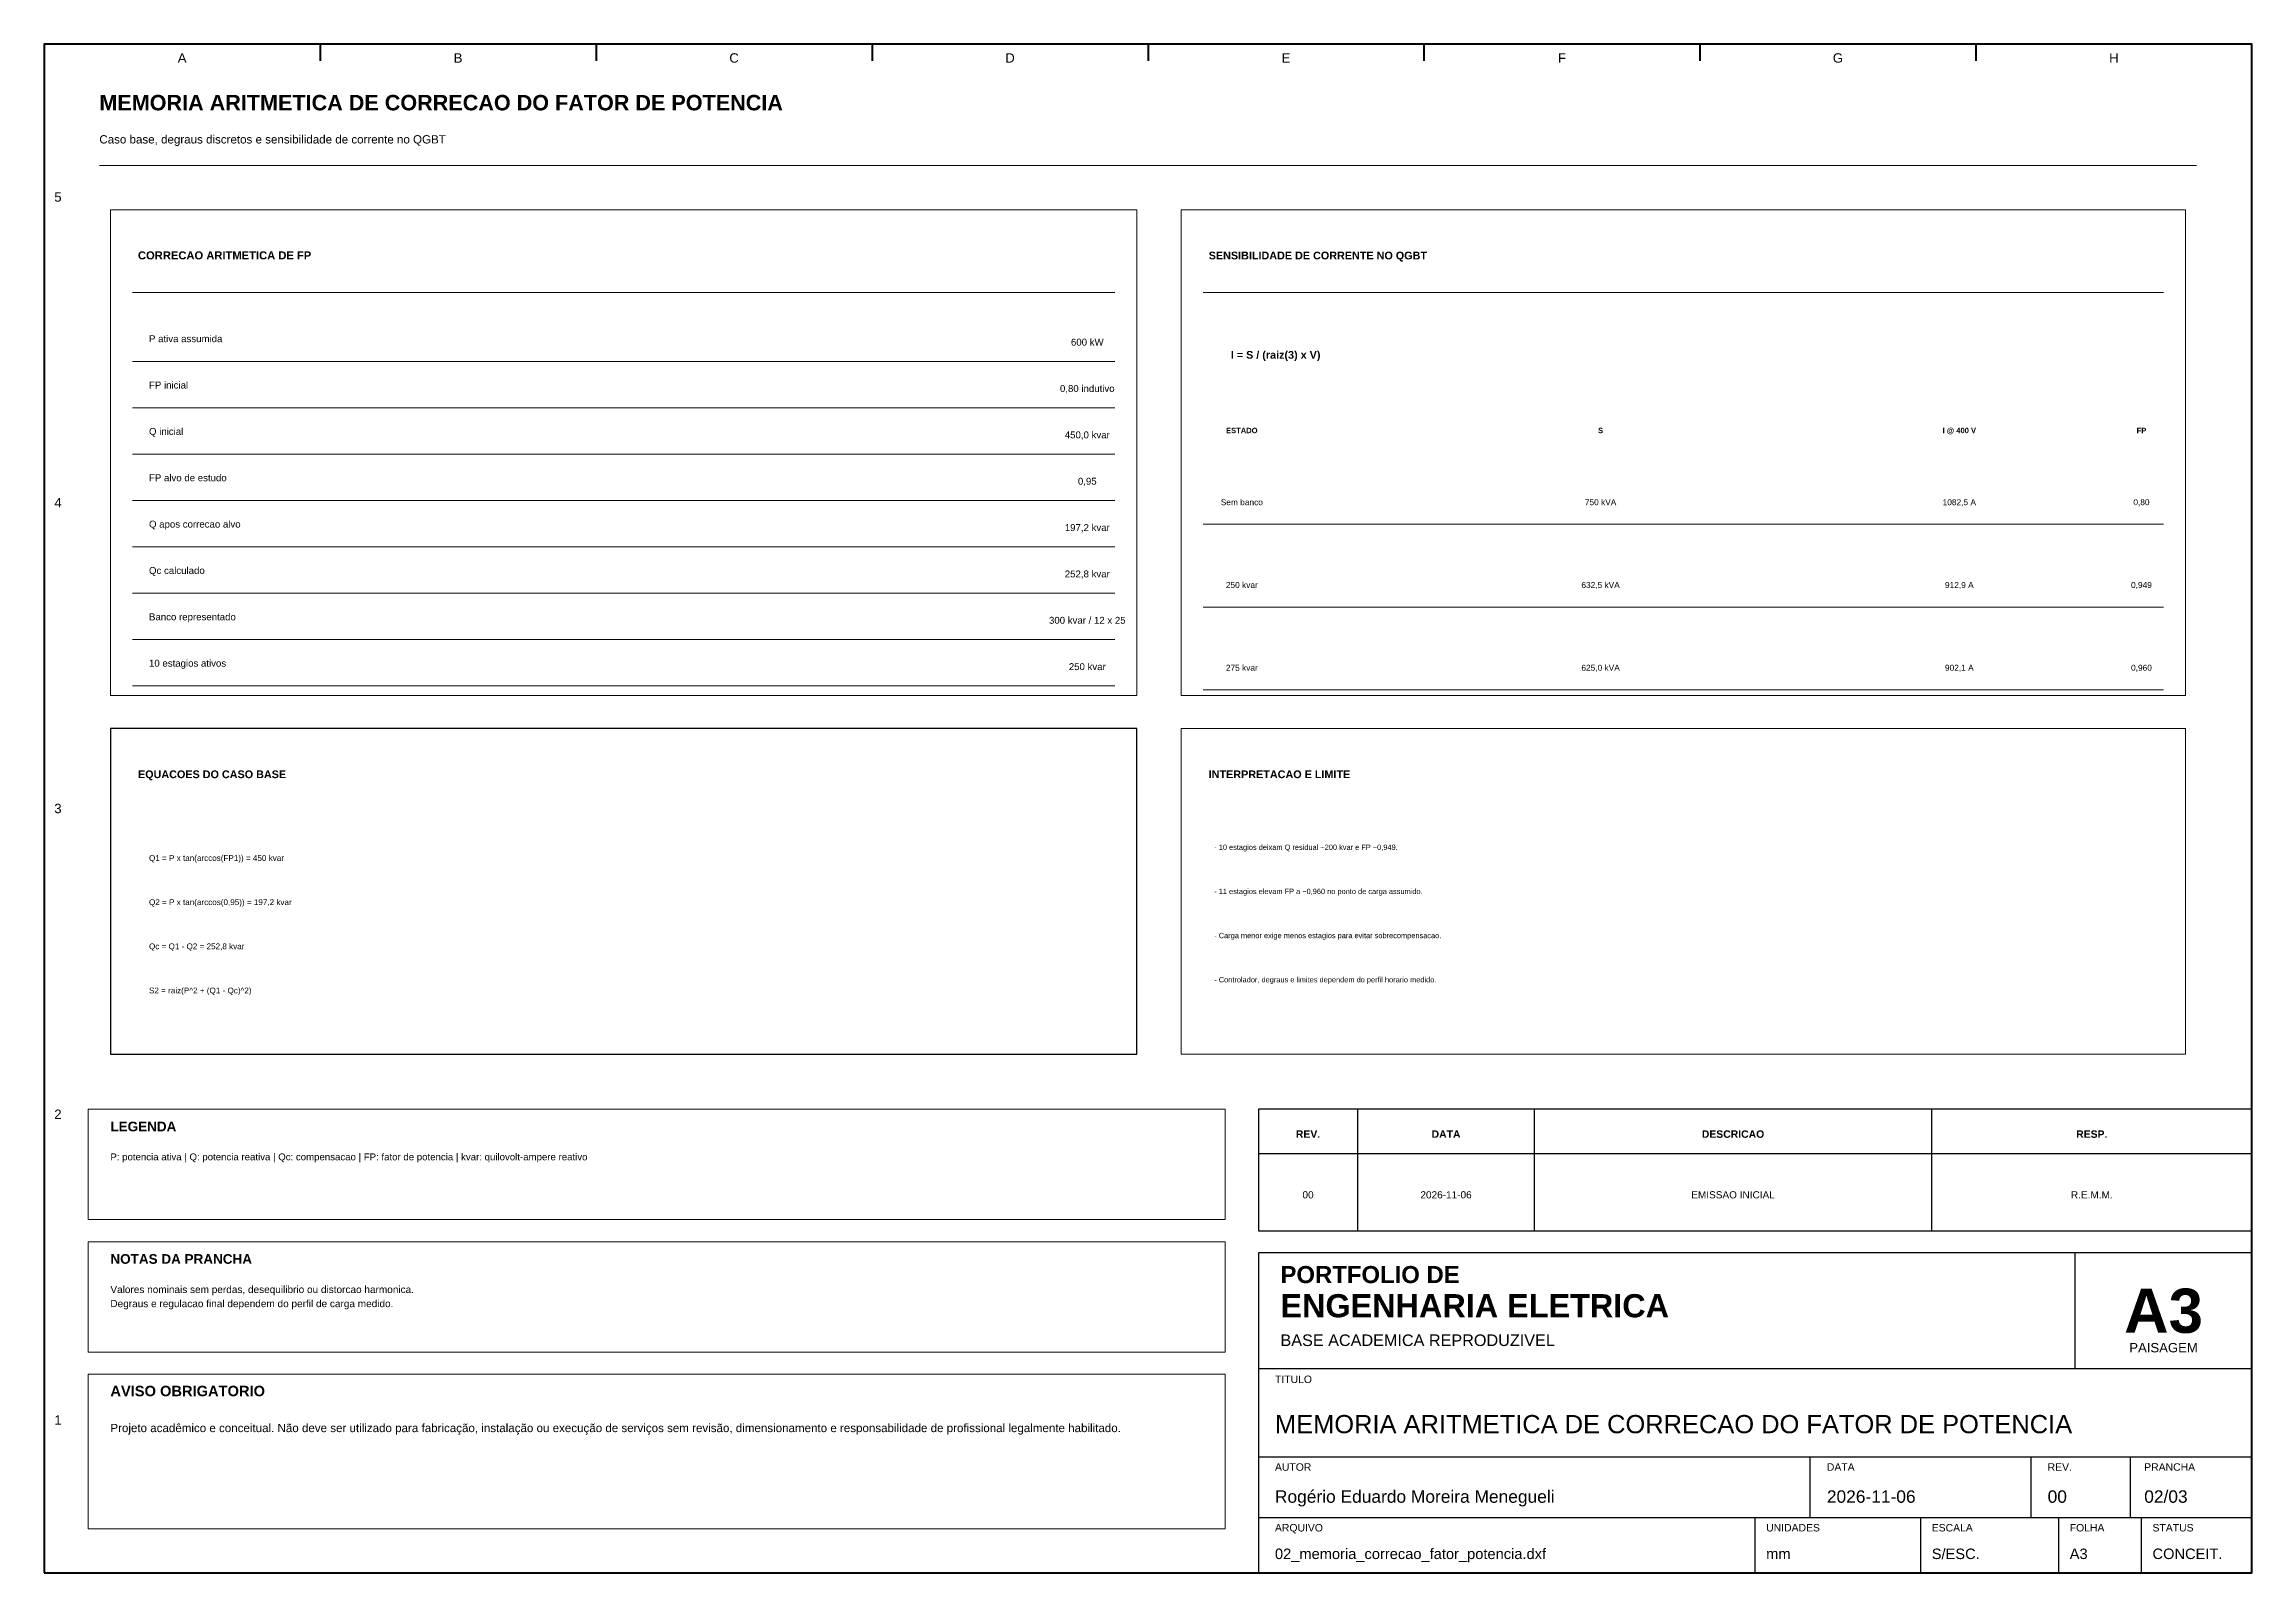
# Model space of a CAD drawing. Header units: millimetres. Extents: x 10 to 410, y 10 to 287.
import ezdxf
from ezdxf.enums import TextEntityAlignment as Align

# ---------------------------------------------------------------- set-up
doc = ezdxf.new("R2010")
doc.units = ezdxf.units.MM
for name, color, linetype, lineweight in [('00_MOLDURA', 7, 'CONTINUOUS', 50), ('01_CARIMBO', 7, 'CONTINUOUS', 25), ('02_TEXTO', 7, 'CONTINUOUS', 18), ('03_COTAS', 4, 'CONTINUOUS', 18), ('05_POTENCIA', 1, 'CONTINUOUS', 50), ('07_INSTRUMENTACAO', 6, 'CONTINUOUS', 25), ('12_LEGENDA', 7, 'CONTINUOUS', 18), ('13_NOTAS', 7, 'CONTINUOUS', 18)]:
    doc.layers.add(name, color=color, linetype=linetype, lineweight=lineweight)
doc.styles.add('PORTFOLIO_TEXTO', font='arial.ttf')
doc.styles.add('PORTFOLIO_TITULO', font='arialbd.ttf', dxfattribs={"width": 0.92})

# ---------------------------------------------------------------- blocks, each defined once
blk = doc.blocks.new('CARIMBO_A3')
at = {"layer": '01_CARIMBO'}
for p, q in [((148, 37), (148, 58)), ((0, 37), (180, 37)), ((0, 21), (180, 21)), ((100, 10), (100, 21)), ((140, 10), (140, 21)), ((158, 10), (158, 21)), ((0, 10), (180, 10)), ((90, 0), (90, 10)), ((120, 0), (120, 10)), ((145, 0), (145, 10)), ((160, 0), (160, 10))]:
    blk.add_line(p, q, dxfattribs=at)
blk.add_lwpolyline([(0, 0), (180, 0), (180, 58), (0, 58)], close=True, dxfattribs=at)
at = {"layer": '01_CARIMBO', "style": 'PORTFOLIO_TEXTO'}
for s, p in [('TITULO', (3, 34.4)), ('AUTOR', (3, 18.5)), ('DATA', (103, 18.5)), ('REV.', (143, 18.5)), ('PRANCHA', (160.5, 18.5)), ('ARQUIVO', (3, 7.5)), ('UNIDADES', (92, 7.5)), ('ESCALA', (122, 7.5)), ('FOLHA', (147, 7.5)), ('STATUS', (162, 7.5))]:
    blk.add_text(s, height=1.35, dxfattribs=at).set_placement(p)
at = {"layer": '02_TEXTO'}
for s, height, style, p in [('PORTFOLIO DE', 3.1, 'PORTFOLIO_TITULO', (4, 52.5)), ('ENGENHARIA ELETRICA', 4.2, 'PORTFOLIO_TITULO', (4, 46.3)), ('BASE ACADEMICA REPRODUZIVEL', 2.1, 'PORTFOLIO_TEXTO', (4, 41.1))]:
    blk.add_text(s, height=height, dxfattribs=dict(at, style=style)).set_placement(p)
for s, height, style, p in [('A3', 8, 'PORTFOLIO_TITULO', (164, 47.5)), ('PAISAGEM', 1.7, 'PORTFOLIO_TEXTO', (164, 40.8))]:
    blk.add_text(s, height=height, dxfattribs=dict(at, style=style)).set_placement(p, align=Align.MIDDLE_CENTER)
at = {"layer": '02_TEXTO', "style": 'PORTFOLIO_TEXTO'}
for tag, p, height in [('TITULO', (3, 25.3), 3.3), ('AUTOR', (3, 12.7), 2.25), ('DATA', (103, 12.7), 2.25), ('REVISAO', (143, 12.7), 2.25), ('PRANCHA', (160.5, 12.7), 2.25), ('ARQUIVO', (3, 2.5), 1.9), ('UNIDADES', (92, 2.5), 1.9), ('ESCALA', (122, 2.5), 1.9), ('FOLHA', (147, 2.5), 1.9), ('STATUS', (162, 2.5), 1.9)]:
    blk.add_attdef(tag, p, '', height=height, dxfattribs=at)

msp = doc.modelspace()

# ---------------------------------------------------------------- linework, layer by layer
at = {"layer": '00_MOLDURA'}
for p, q in [((60, 287), (60, 284)), ((110, 287), (110, 284)), ((160, 287), (160, 284)), ((210, 287), (210, 284)), ((260, 287), (260, 284)), ((310, 287), (310, 284)), ((360, 287), (360, 284))]:
    msp.add_line(p, q, dxfattribs=at)
msp.add_lwpolyline([(10, 10), (410, 10), (410, 287), (10, 287)], close=True, dxfattribs=at)
at = {"layer": '01_CARIMBO'}
for p, q in [((248, 72), (248, 94)), ((280, 72), (280, 94)), ((352, 72), (352, 94)), ((230, 86), (410, 86))]:
    msp.add_line(p, q, dxfattribs=at)
msp.add_lwpolyline([(230, 72), (410, 72), (410, 94), (230, 94)], close=True, dxfattribs=at)
at = {"layer": '03_COTAS'}
for p, q in [((20, 265), (400, 265)), ((26, 229.5), (204, 229.5)), ((26, 221.1), (204, 221.1)), ((26, 212.7), (204, 212.7)), ((26, 204.3), (204, 204.3)), ((220, 200), (394, 200)), ((26, 195.9), (204, 195.9)), ((26, 187.5), (204, 187.5)), ((220, 185), (394, 185)), ((26, 179.1), (204, 179.1)), ((26, 170.7), (204, 170.7)), ((220, 170), (394, 170))]:
    msp.add_line(p, q, dxfattribs=at)
at = {"layer": '07_INSTRUMENTACAO'}
msp.add_lwpolyline([(22, 104), (208, 104), (208, 163), (22, 163)], close=True, dxfattribs=at)
at = {"layer": '12_LEGENDA'}
for p, q in [((26, 242), (204, 242)), ((220, 242), (394, 242))]:
    msp.add_line(p, q, dxfattribs=at)
for points in [[(22, 169), (208, 169), (208, 257), (22, 257)], [(216, 169), (398, 169), (398, 257), (216, 257)], [(18, 74), (224, 74), (224, 94), (18, 94)]]:
    msp.add_lwpolyline(points, close=True, dxfattribs=at)
at = {"layer": '13_NOTAS'}
for points in [[(216, 104), (398, 104), (398, 163), (216, 163)], [(18, 50), (224, 50), (224, 70), (18, 70)], [(18, 18), (224, 18), (224, 46), (18, 46)]]:
    msp.add_lwpolyline(points, close=True, dxfattribs=at)

# ---------------------------------------------------------------- block references
at = {"layer": '01_CARIMBO'}
msp.add_blockref('CARIMBO_A3', (230, 10), dxfattribs=at).add_auto_attribs({'TITULO': 'MEMORIA ARITMETICA DE CORRECAO DO FATOR DE POTENCIA', 'AUTOR': 'Rogério Eduardo Moreira Menegueli', 'DATA': '2026-11-06', 'REVISAO': '00', 'PRANCHA': '02/03', 'ARQUIVO': '02_memoria_correcao_fator_potencia.dxf', 'UNIDADES': 'mm', 'ESCALA': 'S/ESC.', 'FOLHA': 'A3', 'STATUS': 'CONCEIT.'})

# ---------------------------------------------------------------- texts
at = {"layer": '00_MOLDURA', "style": 'PORTFOLIO_TEXTO'}
for s, p in [('A', (35, 284.5)), ('B', (85, 284.5)), ('C', (135, 284.5)), ('D', (185, 284.5)), ('E', (235, 284.5)), ('F', (285, 284.5)), ('G', (335, 284.5)), ('H', (385, 284.5)), ('5', (12.5, 259.3)), ('4', (12.5, 203.9)), ('3', (12.5, 148.5)), ('2', (12.5, 93.1)), ('1', (12.5, 37.7))]:
    msp.add_text(s, height=1.7, dxfattribs=at).set_placement(p, align=Align.MIDDLE_CENTER)
at = {"layer": '01_CARIMBO', "style": 'PORTFOLIO_TITULO'}
for s, p in [('REV.', (239, 89.5)), ('DATA', (264, 89.5)), ('DESCRICAO', (316, 89.5)), ('RESP.', (381, 89.5))]:
    msp.add_text(s, height=1.35, dxfattribs=at).set_placement(p, align=Align.MIDDLE_CENTER)
at = {"layer": '02_TEXTO'}
for s, height, style, p in [('MEMORIA ARITMETICA DE CORRECAO DO FATOR DE POTENCIA', 2.8, 'PORTFOLIO_TITULO', (20, 275)), ('Caso base, degraus discretos e sensibilidade de corrente no QGBT', 1.5, 'PORTFOLIO_TEXTO', (20, 269)), ('P ativa assumida', 1.25, 'PORTFOLIO_TEXTO', (29, 233)), ('FP inicial', 1.25, 'PORTFOLIO_TEXTO', (29, 224.6)), ('Q inicial', 1.25, 'PORTFOLIO_TEXTO', (29, 216.2)), ('FP alvo de estudo', 1.25, 'PORTFOLIO_TEXTO', (29, 207.8)), ('Q apos correcao alvo', 1.25, 'PORTFOLIO_TEXTO', (29, 199.4)), ('Qc calculado', 1.25, 'PORTFOLIO_TEXTO', (29, 191)), ('Banco representado', 1.25, 'PORTFOLIO_TEXTO', (29, 182.6)), ('10 estagios ativos', 1.25, 'PORTFOLIO_TEXTO', (29, 174.2)), ('Q1 = P x tan(arccos(FP1)) = 450 kvar', 1.05, 'PORTFOLIO_TEXTO', (29, 139)), ('- 10 estagios deixam Q residual ~200 kvar e FP ~0,949.', 0.96, 'PORTFOLIO_TEXTO', (222, 141)), ('Q2 = P x tan(arccos(0,95)) = 197,2 kvar', 1.05, 'PORTFOLIO_TEXTO', (29, 131)), ('- 11 estagios elevam FP a ~0,960 no ponto de carga assumido.', 0.96, 'PORTFOLIO_TEXTO', (222, 133)), ('Qc = Q1 - Q2 = 252,8 kvar', 1.05, 'PORTFOLIO_TEXTO', (29, 123)), ('- Carga menor exige menos estagios para evitar sobrecompensacao.', 0.96, 'PORTFOLIO_TEXTO', (222, 125)), ('S2 = raiz(P^2 + (Q1 - Qc)^2)', 1.05, 'PORTFOLIO_TEXTO', (29, 115)), ('- Controlador, degraus e limites dependem do perfil horario medido.', 0.96, 'PORTFOLIO_TEXTO', (222, 117))]:
    msp.add_text(s, height=height, dxfattribs=dict(at, style=style)).set_placement(p)
at = {"layer": '02_TEXTO', "style": 'PORTFOLIO_TEXTO'}
for s, height, p in [('600 kW', 1.25, (199, 233)), ('0,80 indutivo', 1.25, (199, 224.6)), ('450,0 kvar', 1.25, (199, 216.2)), ('0,95', 1.25, (199, 207.8)), ('Sem banco', 1.08, (227, 204)), ('750 kVA', 1.08, (292, 204)), ('1082,5 A', 1.08, (357, 204)), ('0,80', 1.08, (390, 204)), ('197,2 kvar', 1.25, (199, 199.4)), ('252,8 kvar', 1.25, (199, 191)), ('250 kvar', 1.08, (227, 189)), ('632,5 kVA', 1.08, (292, 189)), ('912,9 A', 1.08, (357, 189)), ('0,949', 1.08, (390, 189)), ('300 kvar / 12 x 25', 1.25, (199, 182.6)), ('250 kvar', 1.25, (199, 174.2)), ('275 kvar', 1.08, (227, 174)), ('625,0 kVA', 1.08, (292, 174)), ('902,1 A', 1.08, (357, 174)), ('0,960', 1.08, (390, 174)), ('00', 1.3, (239, 78.5)), ('2026-11-06', 1.3, (264, 78.5)), ('EMISSAO INICIAL', 1.3, (316, 78.5)), ('R.E.M.M.', 1.3, (381, 78.5))]:
    msp.add_text(s, height=height, dxfattribs=at).set_placement(p, align=Align.MIDDLE_CENTER)
at = {"layer": '05_POTENCIA', "style": 'PORTFOLIO_TITULO'}
msp.add_text('I = S / (raiz(3) x V)', height=1.4, dxfattribs=at).set_placement((225, 230))
at = {"layer": '07_INSTRUMENTACAO', "style": 'PORTFOLIO_TITULO'}
msp.add_text('EQUACOES DO CASO BASE', height=1.4, dxfattribs=at).set_placement((27, 154))
at = {"layer": '12_LEGENDA', "style": 'PORTFOLIO_TITULO'}
for s, height, p in [('CORRECAO ARITMETICA DE FP', 1.45, (27, 248)), ('SENSIBILIDADE DE CORRENTE NO QGBT', 1.4, (221, 248)), ('LEGENDA', 1.75, (22, 90))]:
    msp.add_text(s, height=height, dxfattribs=at).set_placement(p)
for s, p in [('ESTADO', (227, 217)), ('S', (292, 217)), ('I @ 400 V', (357, 217)), ('FP', (390, 217))]:
    msp.add_text(s, height=0.98, dxfattribs=at).set_placement(p, align=Align.MIDDLE_CENTER)
at = {"layer": '12_LEGENDA', "insert": (22, 86), "char_height": 1.25, "width": 198, "attachment_point": 1, "line_spacing_factor": 1.18, "style": 'PORTFOLIO_TEXTO'}
msp.add_mtext('P: potencia ativa | Q: potencia reativa | Qc: compensacao | FP: fator de potencia | kvar: quilovolt-ampere reativo', dxfattribs=at)
at = {"layer": '13_NOTAS', "style": 'PORTFOLIO_TITULO'}
for s, height, p in [('INTERPRETACAO E LIMITE', 1.4, (221, 154)), ('NOTAS DA PRANCHA', 1.75, (22, 66)), ('AVISO OBRIGATORIO', 1.9, (22, 42))]:
    msp.add_text(s, height=height, dxfattribs=at).set_placement(p)
at = {"layer": '13_NOTAS', "width": 198, "attachment_point": 1, "line_spacing_factor": 1.18, "style": 'PORTFOLIO_TEXTO'}
for s, insert, char_height in [('Valores nominais sem perdas, desequilibrio ou distorcao harmonica.\\PDegraus e regulacao final dependem do perfil de carga medido.', (22, 62), 1.3), ('Projeto acadêmico e conceitual. Não deve ser utilizado para fabricação, instalação ou execução de serviços sem revisão, dimensionamento e responsabilidade de profissional legalmente habilitado.', (22, 37), 1.5)]:
    msp.add_mtext(s, dxfattribs=dict(at, insert=insert, char_height=char_height))

doc.saveas('drawing.dxf')
